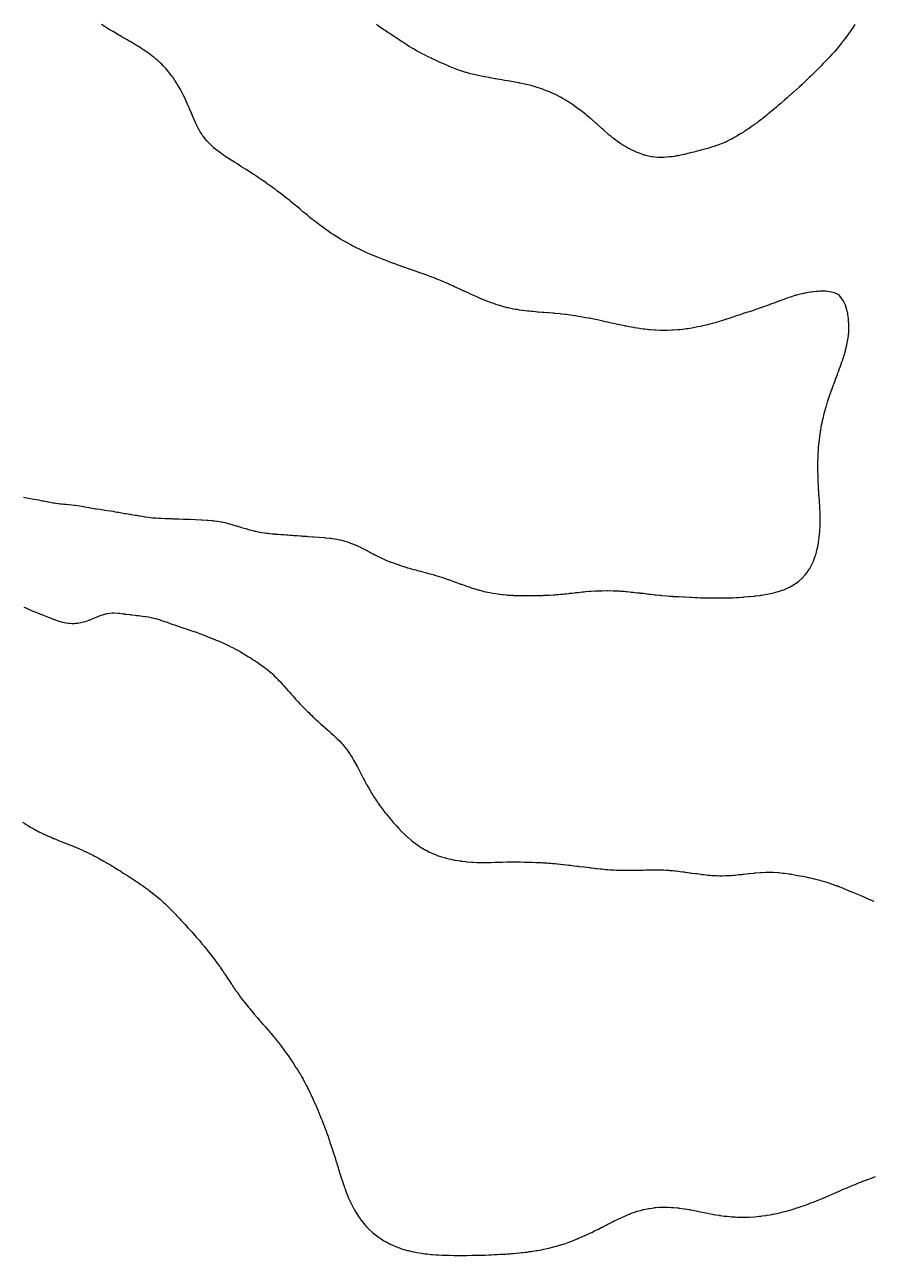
# Model space of a CAD drawing. Extents: x -717078 to -715000, y -984629 to -984000.
# Drawn here: x -715293.5 to -715149.4, y -984209.4 to -984000.5 of the extents above; entities that cross this region are included whole.
import ezdxf

# ---------------------------------------------------------------- set-up
doc = ezdxf.new("R2010")
doc.units = 0
doc.layers.add('buffer_B2_0_1_clip', color=7, linetype='Continuous')

msp = doc.modelspace()

# ---------------------------------------------------------------- linework, layer by layer
at = {"layer": 'buffer_B2_0_1_clip'}
for points in [[(-715293.73, -984080.73), (-715293.5, -984080.78), (-715293.17, -984080.83), (-715292.88, -984080.88), (-715292.5, -984080.94), (-715292.02, -984081.02), (-715291.96, -984081.04), (-715291.5, -984081.12), (-715291.18, -984081.18), (-715290.74, -984081.26), (-715290.5, -984081.31), (-715290.34, -984081.34), (-715289.56, -984081.5), (-715289.51, -984081.51), (-715289.5, -984081.51), (-715289.49, -984081.51), (-715288.66, -984081.66), (-715288.5, -984081.68), (-715288.29, -984081.71), (-715287.78, -984081.78), (-715287.5, -984081.82), (-715287.14, -984081.86), (-715286.88, -984081.88), (-715286.5, -984081.92), (-715286.03, -984081.97), (-715285.97, -984081.97), (-715285.5, -984082.02), (-715285.07, -984082.07), (-715284.91, -984082.09), (-715284.5, -984082.14), (-715284.19, -984082.19), (-715283.74, -984082.26), (-715283.5, -984082.3), (-715283.33, -984082.33), (-715282.52, -984082.48), (-715282.5, -984082.49), (-715282.49, -984082.49), (-715282.43, -984082.5), (-715281.64, -984082.64), (-715281.5, -984082.66), (-715281.31, -984082.69), (-715280.77, -984082.77), (-715280.5, -984082.82), (-715280.13, -984082.87), (-715279.9, -984082.9), (-715279.5, -984082.95), (-715278.5, -984083.11), (-715278.17, -984083.17), (-715277.77, -984083.23), (-715277.5, -984083.28), (-715277.32, -984083.32), (-715276.54, -984083.46), (-715276.5, -984083.46), (-715276.3, -984083.5), (-715275.61, -984083.61), (-715275.5, -984083.63), (-715275.35, -984083.65), (-715274.75, -984083.75), (-715274.5, -984083.79), (-715274.15, -984083.85), (-715273.89, -984083.89), (-715273.5, -984083.96), (-715273.03, -984084.03), (-715272.95, -984084.05), (-715272.5, -984084.12), (-715272.16, -984084.16), (-715271.81, -984084.19), (-715271.5, -984084.23), (-715271.24, -984084.24), (-715270.72, -984084.28), (-715270.5, -984084.29), (-715270.3, -984084.3), (-715269.68, -984084.32), (-715269.5, -984084.33), (-715269.33, -984084.33), (-715268.65, -984084.35), (-715268.5, -984084.35), (-715268.36, -984084.36), (-715267.62, -984084.38), (-715267.5, -984084.38), (-715267.39, -984084.39), (-715266.58, -984084.42), (-715266.5, -984084.42), (-715266.42, -984084.42), (-715265.55, -984084.45), (-715265.5, -984084.46), (-715265.46, -984084.46), (-715264.5, -984084.5), (-715264.49, -984084.5), (-715263.54, -984084.54), (-715263.5, -984084.55), (-715263.45, -984084.55), (-715262.6, -984084.6), (-715262.5, -984084.61), (-715262.38, -984084.62), (-715261.68, -984084.68), (-715261.5, -984084.7), (-715261.27, -984084.73), (-715260.79, -984084.79), (-715260.5, -984084.83), (-715260.09, -984084.91), (-715259.93, -984084.93), (-715259.5, -984085.02), (-715259.12, -984085.12), (-715258.79, -984085.21), (-715258.5, -984085.28), (-715258.33, -984085.33), (-715257.81, -984085.5), (-715257.57, -984085.57), (-715257.5, -984085.59), (-715257.37, -984085.63), (-715256.8, -984085.8), (-715256.5, -984085.89), (-715256.03, -984086.03), (-715255.95, -984086.05), (-715255.5, -984086.19), (-715255.25, -984086.25), (-715254.56, -984086.44), (-715254.5, -984086.46), (-715254.46, -984086.46), (-715254.29, -984086.5), (-715253.63, -984086.63), (-715253.5, -984086.66), (-715253.32, -984086.68), (-715252.76, -984086.76), (-715252.5, -984086.8), (-715252.16, -984086.84), (-715251.87, -984086.87), (-715251.5, -984086.91), (-715251.05, -984086.95), (-715250.96, -984086.96), (-715250.5, -984087), (-715250.03, -984087.03), (-715249.96, -984087.04), (-715249.5, -984087.07), (-715249.1, -984087.1), (-715248.88, -984087.12), (-715248.5, -984087.15), (-715248.17, -984087.17), (-715247.81, -984087.19), (-715247.5, -984087.21), (-715247.23, -984087.23), (-715246.73, -984087.27), (-715246.5, -984087.28), (-715246.3, -984087.3), (-715245.65, -984087.35), (-715245.5, -984087.36), (-715245.36, -984087.36), (-715244.58, -984087.42), (-715244.5, -984087.43), (-715244.43, -984087.43), (-715243.53, -984087.5), (-715243.5, -984087.5), (-715243.5, -984087.5), (-715242.58, -984087.58), (-715242.5, -984087.59), (-715242.4, -984087.6), (-715241.67, -984087.67), (-715241.5, -984087.69), (-715241.27, -984087.73), (-715240.79, -984087.79), (-715240.5, -984087.84), (-715240.07, -984087.93), (-715239.95, -984087.95), (-715239.5, -984088.06), (-715239.16, -984088.16), (-715238.7, -984088.3), (-715238.5, -984088.36), (-715238.4, -984088.4), (-715238.16, -984088.5), (-715237.68, -984088.68), (-715237.5, -984088.75), (-715237.03, -984088.97), (-715236.99, -984088.99), (-715236.5, -984089.22), (-715236.31, -984089.31), (-715235.97, -984089.5), (-715235.65, -984089.65), (-715235.5, -984089.73), (-715235.02, -984089.98), (-715234.99, -984089.99), (-715234.5, -984090.26), (-715234.34, -984090.34), (-715234.05, -984090.5), (-715233.68, -984090.68), (-715233.5, -984090.77), (-715233, -984091), (-715232.99, -984091.01), (-715232.5, -984091.24), (-715232.32, -984091.32), (-715231.89, -984091.5), (-715231.61, -984091.61), (-715231.5, -984091.66), (-715231.25, -984091.75), (-715230.88, -984091.88), (-715230.5, -984092.03), (-715230.14, -984092.14), (-715229.7, -984092.3), (-715229.5, -984092.37), (-715229.4, -984092.4), (-715229.1, -984092.5), (-715228.64, -984092.64), (-715228.5, -984092.69), (-715228.24, -984092.76), (-715227.86, -984092.86), (-715227.5, -984092.97), (-715227.07, -984093.07), (-715226.87, -984093.13), (-715226.5, -984093.23), (-715226.28, -984093.28), (-715225.51, -984093.49), (-715225.5, -984093.49), (-715225.5, -984093.5), (-715225.48, -984093.5), (-715224.7, -984093.7), (-715224.14, -984093.86), (-715223.92, -984093.92), (-715223.5, -984094.04), (-715223.15, -984094.15), (-715222.69, -984094.31), (-715222.5, -984094.37), (-715222.4, -984094.4), (-715222.13, -984094.5), (-715221.66, -984094.66), (-715221.5, -984094.71), (-715221.17, -984094.83), (-715220.92, -984094.92), (-715220.5, -984095.07), (-715220.19, -984095.19), (-715219.59, -984095.41), (-715219.5, -984095.45), (-715219.46, -984095.46), (-715219.35, -984095.5), (-715218.72, -984095.72), (-715218.5, -984095.8), (-715218.05, -984095.95), (-715217.97, -984095.97), (-715217.5, -984096.14), (-715217.22, -984096.22), (-715216.58, -984096.42), (-715216.5, -984096.44), (-715216.46, -984096.46), (-715216.29, -984096.5), (-715215.66, -984096.66), (-715215.5, -984096.7), (-715215.24, -984096.76), (-715214.84, -984096.84), (-715214.5, -984096.91), (-715214, -984097), (-715214, -984097), (-715213.5, -984097.08), (-715213.13, -984097.13), (-715212.83, -984097.17), (-715212.5, -984097.22), (-715212.24, -984097.24), (-715211.7, -984097.3), (-715211.5, -984097.32), (-715211.33, -984097.33), (-715210.63, -984097.37), (-715210.5, -984097.38), (-715210.38, -984097.38), (-715209.59, -984097.41), (-715209.5, -984097.42), (-715209.42, -984097.42), (-715208.58, -984097.42), (-715208.5, -984097.43), (-715208.42, -984097.42), (-715207.58, -984097.42), (-715207.5, -984097.42), (-715207.42, -984097.42), (-715206.59, -984097.41), (-715206.5, -984097.4), (-715206.4, -984097.4), (-715205.62, -984097.38), (-715205.5, -984097.38), (-715205.37, -984097.37), (-715204.65, -984097.35), (-715204.5, -984097.34), (-715204.33, -984097.33), (-715203.71, -984097.29), (-715203.5, -984097.27), (-715203.25, -984097.25), (-715202.78, -984097.22), (-715202.5, -984097.19), (-715202.16, -984097.16), (-715201.87, -984097.13), (-715201.5, -984097.09), (-715201.04, -984097.04), (-715200.97, -984097.03), (-715200.5, -984096.98), (-715200.07, -984096.93), (-715199.91, -984096.91), (-715199.5, -984096.87), (-715199.17, -984096.83), (-715198.79, -984096.79), (-715198.5, -984096.76), (-715198.26, -984096.74), (-715197.68, -984096.68), (-715197.5, -984096.67), (-715197.34, -984096.66), (-715196.62, -984096.62), (-715196.5, -984096.61), (-715196.39, -984096.61), (-715195.58, -984096.58), (-715195.5, -984096.58), (-715195.42, -984096.58), (-715194.57, -984096.57), (-715194.5, -984096.57), (-715194.43, -984096.57), (-715193.58, -984096.58), (-715193.5, -984096.58), (-715193.42, -984096.58), (-715192.62, -984096.62), (-715192.5, -984096.63), (-715192.36, -984096.64), (-715191.69, -984096.69), (-715191.5, -984096.71), (-715191.27, -984096.73), (-715190.78, -984096.78), (-715190.5, -984096.81), (-715190.16, -984096.84), (-715189.88, -984096.88), (-715189.5, -984096.92), (-715189.03, -984096.97), (-715188.98, -984096.98), (-715188.5, -984097.03), (-715188.08, -984097.08), (-715187.9, -984097.1), (-715187.5, -984097.15), (-715187.19, -984097.19), (-715186.76, -984097.24), (-715186.5, -984097.27), (-715186.29, -984097.29), (-715185.64, -984097.36), (-715185.5, -984097.37), (-715185.38, -984097.38), (-715184.54, -984097.46), (-715184.5, -984097.46), (-715184.46, -984097.46), (-715183.99, -984097.5), (-715183.53, -984097.53), (-715183.5, -984097.53), (-715183.46, -984097.54), (-715182.58, -984097.58), (-715182.5, -984097.58), (-715182.41, -984097.59), (-715181.63, -984097.63), (-715181.5, -984097.64), (-715180.5, -984097.69), (-715180.3, -984097.7), (-715179.73, -984097.73), (-715179.5, -984097.74), (-715179.25, -984097.75), (-715178.77, -984097.77), (-715178.5, -984097.78), (-715178.21, -984097.79), (-715177.8, -984097.8), (-715177.5, -984097.81), (-715177.19, -984097.81), (-715176.82, -984097.82), (-715176.5, -984097.82), (-715176.18, -984097.82), (-715175.82, -984097.82), (-715175.5, -984097.82), (-715175.18, -984097.82), (-715174.81, -984097.81), (-715174.5, -984097.8), (-715174.2, -984097.8), (-715173.78, -984097.78), (-715173.5, -984097.78), (-715173.23, -984097.77), (-715172.73, -984097.73), (-715172.5, -984097.72), (-715172.29, -984097.71), (-715171.67, -984097.67), (-715171.5, -984097.66), (-715171.35, -984097.65), (-715170.59, -984097.59), (-715170.5, -984097.58), (-715170.42, -984097.58), (-715169.64, -984097.5), (-715169.51, -984097.49), (-715169.5, -984097.49), (-715169.48, -984097.48), (-715168.62, -984097.38), (-715168.5, -984097.36), (-715168.33, -984097.33), (-715167.76, -984097.24), (-715167.5, -984097.2), (-715167.12, -984097.12), (-715166.92, -984097.08), (-715166.5, -984096.99), (-715166.11, -984096.89), (-715165.8, -984096.8), (-715165.5, -984096.72), (-715165.33, -984096.67), (-715164.86, -984096.5), (-715164.59, -984096.41), (-715164.5, -984096.37), (-715164.26, -984096.26), (-715163.9, -984096.1), (-715163.5, -984095.9), (-715163.24, -984095.76), (-715162.8, -984095.5), (-715162.62, -984095.38), (-715162.5, -984095.3), (-715162.05, -984094.95), (-715161.53, -984094.5), (-715161.51, -984094.49), (-715161.5, -984094.47), (-715161.04, -984093.96), (-715160.66, -984093.5), (-715160.59, -984093.41), (-715160.5, -984093.28), (-715160.2, -984092.8), (-715160.02, -984092.5), (-715159.84, -984092.16), (-715159.57, -984091.57), (-715159.54, -984091.5), (-715159.53, -984091.47), (-715159.5, -984091.4), (-715159.26, -984090.74), (-715159.18, -984090.5), (-715159.07, -984090.07), (-715159.04, -984089.96), (-715158.92, -984089.5), (-715158.84, -984089.16), (-715158.77, -984088.77), (-715158.72, -984088.5), (-715158.69, -984088.31), (-715158.59, -984087.59), (-715158.58, -984087.5), (-715158.57, -984087.43), (-715158.5, -984086.57), (-715158.5, -984086.5), (-715158.49, -984086.5), (-715158.49, -984086.49), (-715158.45, -984085.55), (-715158.45, -984085.5), (-715158.45, -984085.45), (-715158.43, -984084.57), (-715158.43, -984084.5), (-715158.43, -984084.43), (-715158.45, -984083.55), (-715158.45, -984083.5), (-715158.45, -984083.45), (-715158.49, -984082.51), (-715158.49, -984082.5), (-715158.49, -984082.49), (-715158.5, -984082.28), (-715158.55, -984081.55), (-715158.55, -984081.5), (-715158.55, -984081.45), (-715158.61, -984080.61), (-715158.62, -984080.5), (-715158.63, -984080.37), (-715158.67, -984079.67), (-715158.69, -984079.5), (-715158.69, -984079.31), (-715158.72, -984078.72), (-715158.73, -984078.5), (-715158.74, -984078.26), (-715158.76, -984077.76), (-715158.77, -984077.5), (-715158.77, -984077.23), (-715158.79, -984076.79), (-715158.8, -984076.5), (-715158.8, -984076.2), (-715158.8, -984075.8), (-715158.81, -984075.5), (-715158.8, -984075.2), (-715158.8, -984074.8), (-715158.8, -984074.5), (-715158.79, -984074.21), (-715158.77, -984073.77), (-715158.76, -984073.5), (-715158.75, -984073.25), (-715158.72, -984072.72), (-715158.71, -984072.5), (-715158.69, -984072.31), (-715158.63, -984071.63), (-715158.62, -984071.5), (-715158.61, -984071.39), (-715158.51, -984070.51), (-715158.51, -984070.5), (-715158.51, -984070.49), (-715158.5, -984070.46), (-715158.39, -984069.61), (-715158.37, -984069.5), (-715158.34, -984069.34), (-715158.24, -984068.76), (-715158.19, -984068.5), (-715158.1, -984068.1), (-715158.07, -984067.93), (-715157.97, -984067.5), (-715157.88, -984067.12), (-715157.8, -984066.8), (-715157.73, -984066.5), (-715157.68, -984066.32), (-715157.5, -984065.71), (-715157.46, -984065.54), (-715157.45, -984065.5), (-715157.42, -984065.42), (-715157.24, -984064.76), (-715157.16, -984064.5), (-715157, -984064), (-715156.84, -984063.5), (-715156.75, -984063.25), (-715156.5, -984062.57), (-715156.48, -984062.52), (-715156.48, -984062.5), (-715156.47, -984062.47), (-715156.23, -984061.77), (-715156.13, -984061.5), (-715155.95, -984061.05), (-715155.9, -984060.9), (-715155.74, -984060.5), (-715155.67, -984060.33), (-715155.5, -984059.91), (-715155.4, -984059.6), (-715155.36, -984059.5), (-715155.28, -984059.28), (-715155.13, -984058.87), (-715155, -984058.5), (-715154.86, -984058.14), (-715154.72, -984057.72), (-715154.64, -984057.5), (-715154.6, -984057.4), (-715154.5, -984057.1), (-715154.36, -984056.64), (-715154.32, -984056.5), (-715154.26, -984056.26), (-715154.14, -984055.86), (-715154.05, -984055.5), (-715153.95, -984055.05), (-715153.92, -984054.92), (-715153.82, -984054.5), (-715153.77, -984054.23), (-715153.68, -984053.68), (-715153.65, -984053.5), (-715153.64, -984053.36), (-715153.56, -984052.56), (-715153.55, -984052.5), (-715153.55, -984052.45), (-715153.53, -984051.53), (-715153.53, -984051.5), (-715153.53, -984051.47), (-715153.59, -984050.59), (-715153.59, -984050.5), (-715153.61, -984050.39), (-715153.72, -984049.72), (-715153.75, -984049.5), (-715153.84, -984049.16), (-715153.9, -984048.9), (-715154.01, -984048.5), (-715154.14, -984048.14), (-715154.36, -984047.64), (-715154.42, -984047.5), (-715154.44, -984047.44), (-715154.5, -984047.34), (-715154.85, -984046.85), (-715155.17, -984046.5), (-715155.34, -984046.34), (-715155.5, -984046.25), (-715155.9, -984046.1), (-715156.04, -984046.04), (-715156.5, -984045.9), (-715156.84, -984045.84), (-715157.19, -984045.81), (-715157.5, -984045.76), (-715157.75, -984045.75), (-715158.24, -984045.76), (-715158.5, -984045.75), (-715158.78, -984045.78), (-715159.18, -984045.82), (-715159.5, -984045.84), (-715159.9, -984045.9), (-715160.07, -984045.93), (-715160.5, -984045.99), (-715160.92, -984046.08), (-715161.11, -984046.11), (-715161.5, -984046.19), (-715161.75, -984046.25), (-715162.42, -984046.42), (-715162.5, -984046.44), (-715162.55, -984046.45), (-715162.73, -984046.5), (-715163.31, -984046.69), (-715163.5, -984046.75), (-715163.89, -984046.89), (-715164.05, -984046.95), (-715164.79, -984047.21), (-715165.45, -984047.45), (-715165.5, -984047.47), (-715165.52, -984047.48), (-715165.59, -984047.5), (-715166.24, -984047.76), (-715166.5, -984047.86), (-715166.97, -984048.03), (-715167.06, -984048.06), (-715167.5, -984048.22), (-715167.71, -984048.29), (-715168.36, -984048.5), (-715168.46, -984048.54), (-715168.5, -984048.55), (-715168.58, -984048.58), (-715169.2, -984048.8), (-715169.5, -984048.91), (-715169.94, -984049.06), (-715170.11, -984049.11), (-715170.5, -984049.24), (-715170.7, -984049.3), (-715171.32, -984049.5), (-715171.45, -984049.55), (-715171.5, -984049.56), (-715171.59, -984049.59), (-715172.2, -984049.8), (-715172.5, -984049.9), (-715172.95, -984050.05), (-715173.1, -984050.1), (-715173.5, -984050.23), (-715173.7, -984050.3), (-715174.34, -984050.5), (-715174.46, -984050.54), (-715174.5, -984050.56), (-715174.59, -984050.59), (-715175.21, -984050.79), (-715175.5, -984050.89), (-715175.97, -984051.03), (-715176.05, -984051.05), (-715176.5, -984051.18), (-715176.76, -984051.24), (-715177.41, -984051.41), (-715177.5, -984051.43), (-715177.55, -984051.45), (-715177.8, -984051.5), (-715178.36, -984051.64), (-715178.5, -984051.67), (-715178.72, -984051.72), (-715179.18, -984051.82), (-715179.5, -984051.88), (-715179.97, -984051.97), (-715180.02, -984051.98), (-715180.5, -984052.06), (-715180.89, -984052.11), (-715181.15, -984052.15), (-715181.5, -984052.2), (-715181.77, -984052.23), (-715182.28, -984052.28), (-715182.5, -984052.3), (-715182.68, -984052.32), (-715183.36, -984052.36), (-715183.5, -984052.37), (-715183.62, -984052.38), (-715184.41, -984052.41), (-715184.5, -984052.41), (-715184.59, -984052.41), (-715185.41, -984052.41), (-715185.5, -984052.41), (-715185.6, -984052.4), (-715186.37, -984052.37), (-715186.5, -984052.37), (-715186.64, -984052.36), (-715187.3, -984052.3), (-715187.5, -984052.29), (-715187.74, -984052.26), (-715188.21, -984052.21), (-715188.5, -984052.17), (-715188.88, -984052.12), (-715189.09, -984052.09), (-715189.5, -984052.03), (-715189.95, -984051.95), (-715190.07, -984051.93), (-715190.5, -984051.86), (-715190.8, -984051.8), (-715191.3, -984051.7), (-715191.5, -984051.66), (-715191.63, -984051.63), (-715192.23, -984051.5), (-715192.46, -984051.46), (-715192.5, -984051.45), (-715192.57, -984051.43), (-715193.28, -984051.28), (-715193.5, -984051.24), (-715193.84, -984051.16), (-715194.1, -984051.1), (-715194.5, -984051.02), (-715194.92, -984050.92), (-715195.12, -984050.88), (-715195.5, -984050.79), (-715196.5, -984050.58), (-715196.56, -984050.56), (-715196.87, -984050.5), (-715197.4, -984050.4), (-715197.5, -984050.38), (-715197.65, -984050.35), (-715198.25, -984050.25), (-715198.5, -984050.2), (-715198.86, -984050.14), (-715199.1, -984050.1), (-715199.5, -984050.03), (-715199.95, -984049.95), (-715200.06, -984049.94), (-715200.5, -984049.87), (-715200.82, -984049.82), (-715201.24, -984049.76), (-715201.5, -984049.72), (-715201.7, -984049.7), (-715202.38, -984049.62), (-715202.5, -984049.61), (-715202.6, -984049.6), (-715203.48, -984049.52), (-715203.5, -984049.52), (-715203.52, -984049.52), (-715203.71, -984049.5), (-715204.44, -984049.44), (-715204.5, -984049.44), (-715204.57, -984049.43), (-715205.37, -984049.37), (-715205.5, -984049.36), (-715205.65, -984049.35), (-715206.3, -984049.3), (-715206.5, -984049.28), (-715206.74, -984049.26), (-715207.22, -984049.22), (-715207.5, -984049.19), (-715207.85, -984049.15), (-715208.12, -984049.12), (-715208.5, -984049.08), (-715208.98, -984049.02), (-715209.01, -984049.01), (-715209.5, -984048.95), (-715209.88, -984048.88), (-715210.17, -984048.83), (-715210.5, -984048.77), (-715210.73, -984048.73), (-715211.43, -984048.57), (-715211.5, -984048.56), (-715211.55, -984048.55), (-715211.72, -984048.5), (-715212.34, -984048.34), (-715212.5, -984048.29), (-715212.8, -984048.2), (-715213.11, -984048.11), (-715213.5, -984047.99), (-715213.86, -984047.86), (-715214.3, -984047.7), (-715214.5, -984047.63), (-715214.6, -984047.6), (-715214.84, -984047.5), (-715215.32, -984047.32), (-715215.5, -984047.25), (-715215.93, -984047.07), (-715216.03, -984047.03), (-715216.5, -984046.84), (-715216.73, -984046.73), (-715217.24, -984046.5), (-715217.42, -984046.42), (-715217.5, -984046.39), (-715217.71, -984046.29), (-715218.11, -984046.11), (-715218.5, -984045.93), (-715218.79, -984045.79), (-715219.39, -984045.5), (-715219.46, -984045.46), (-715219.5, -984045.45), (-715219.6, -984045.4), (-715220.15, -984045.15), (-715220.5, -984044.99), (-715220.83, -984044.83), (-715221.47, -984044.53), (-715221.5, -984044.52), (-715221.51, -984044.51), (-715221.54, -984044.5), (-715222.22, -984044.22), (-715222.5, -984044.09), (-715222.92, -984043.92), (-715223.19, -984043.81), (-715223.5, -984043.68), (-715223.63, -984043.63), (-715223.96, -984043.5), (-715224.35, -984043.35), (-715224.5, -984043.3), (-715224.82, -984043.18), (-715225.08, -984043.08), (-715225.5, -984042.93), (-715225.82, -984042.82), (-715226.39, -984042.61), (-715226.5, -984042.57), (-715226.55, -984042.55), (-715226.69, -984042.5), (-715227.3, -984042.3), (-715227.5, -984042.22), (-715227.92, -984042.08), (-715228.04, -984042.04), (-715228.5, -984041.88), (-715228.78, -984041.78), (-715229.47, -984041.53), (-715229.5, -984041.52), (-715229.51, -984041.51), (-715229.55, -984041.5), (-715230.26, -984041.26), (-715230.5, -984041.17), (-715230.99, -984040.99), (-715231.03, -984040.97), (-715231.5, -984040.8), (-715231.72, -984040.72), (-715232.27, -984040.5), (-715232.44, -984040.44), (-715232.5, -984040.42), (-715232.64, -984040.36), (-715233.16, -984040.16), (-715233.5, -984040.02), (-715233.87, -984039.87), (-715234.31, -984039.69), (-715234.5, -984039.61), (-715234.58, -984039.58), (-715234.75, -984039.5), (-715235.27, -984039.27), (-715235.5, -984039.17), (-715235.96, -984038.96), (-715236.11, -984038.89), (-715236.5, -984038.71), (-715236.64, -984038.64), (-715236.92, -984038.5), (-715237.31, -984038.31), (-715237.5, -984038.21), (-715237.97, -984037.97), (-715238.11, -984037.89), (-715238.5, -984037.68), (-715238.62, -984037.62), (-715238.82, -984037.5), (-715239.26, -984037.26), (-715239.5, -984037.12), (-715239.89, -984036.89), (-715240.48, -984036.52), (-715240.5, -984036.51), (-715240.51, -984036.51), (-715240.51, -984036.5), (-715241.12, -984036.12), (-715241.5, -984035.87), (-715241.72, -984035.72), (-715242.04, -984035.5), (-715242.32, -984035.32), (-715242.5, -984035.18), (-715242.9, -984034.9), (-715243.44, -984034.5), (-715243.47, -984034.47), (-715243.5, -984034.45), (-715243.69, -984034.31), (-715244.04, -984034.04), (-715244.5, -984033.68), (-715244.6, -984033.6), (-715244.72, -984033.5), (-715245.16, -984033.16), (-715245.5, -984032.87), (-715245.7, -984032.7), (-715245.93, -984032.5), (-715246.25, -984032.25), (-715246.5, -984032.03), (-715246.79, -984031.79), (-715247.13, -984031.5), (-715247.34, -984031.34), (-715247.5, -984031.2), (-715247.89, -984030.89), (-715248.35, -984030.5), (-715248.43, -984030.43), (-715248.5, -984030.38), (-715249, -984030), (-715249.04, -984029.96), (-715249.5, -984029.59), (-715249.55, -984029.55), (-715249.62, -984029.5), (-715250.12, -984029.12), (-715250.5, -984028.83), (-715250.69, -984028.69), (-715250.94, -984028.5), (-715251.26, -984028.26), (-715251.5, -984028.09), (-715251.84, -984027.84), (-715252.31, -984027.5), (-715252.42, -984027.42), (-715252.5, -984027.36), (-715252.92, -984027.08), (-715253.02, -984027.02), (-715253.5, -984026.68), (-715253.61, -984026.61), (-715253.76, -984026.5), (-715254.21, -984026.21), (-715254.5, -984026), (-715254.81, -984025.81), (-715255.28, -984025.5), (-715255.41, -984025.41), (-715255.5, -984025.36), (-715255.88, -984025.12), (-715256.03, -984025.03), (-715256.5, -984024.73), (-715256.64, -984024.64), (-715256.87, -984024.5), (-715257.26, -984024.26), (-715257.5, -984024.1), (-715257.87, -984023.87), (-715258.45, -984023.5), (-715258.48, -984023.48), (-715258.5, -984023.47), (-715258.59, -984023.41), (-715259.09, -984023.09), (-715259.5, -984022.81), (-715259.69, -984022.69), (-715259.95, -984022.5), (-715260.27, -984022.27), (-715260.5, -984022.08), (-715260.84, -984021.84), (-715261.25, -984021.5), (-715261.38, -984021.38), (-715261.5, -984021.28), (-715261.91, -984020.91), (-715262.31, -984020.5), (-715262.4, -984020.4), (-715262.5, -984020.29), (-715262.87, -984019.87), (-715263.15, -984019.5), (-715263.3, -984019.3), (-715263.5, -984018.98), (-715263.69, -984018.69), (-715263.8, -984018.5), (-715264.05, -984018.05), (-715264.14, -984017.86), (-715264.32, -984017.5), (-715264.38, -984017.38), (-715264.5, -984017.13), (-715264.7, -984016.7), (-715264.77, -984016.5), (-715264.99, -984016.01), (-715265, -984016), (-715265.2, -984015.5), (-715265.3, -984015.3), (-715265.5, -984014.81), (-715265.59, -984014.59), (-715265.63, -984014.5), (-715265.73, -984014.27), (-715265.9, -984013.9), (-715266.07, -984013.5), (-715266.21, -984013.21), (-715266.5, -984012.59), (-715266.53, -984012.53), (-715266.54, -984012.5), (-715266.59, -984012.41), (-715266.87, -984011.87), (-715267.07, -984011.5), (-715267.23, -984011.23), (-715267.5, -984010.76), (-715267.6, -984010.6), (-715267.66, -984010.5), (-715267.96, -984010.04), (-715267.99, -984009.99), (-715268.32, -984009.5), (-715268.39, -984009.39), (-715268.5, -984009.25), (-715268.83, -984008.83), (-715269.08, -984008.5), (-715269.27, -984008.27), (-715269.5, -984008.01), (-715269.74, -984007.74), (-715269.97, -984007.5), (-715270.24, -984007.24), (-715270.5, -984006.97), (-715270.75, -984006.75), (-715271.03, -984006.5), (-715271.28, -984006.28), (-715271.5, -984006.09), (-715271.84, -984005.84), (-715272.27, -984005.5), (-715272.4, -984005.4), (-715272.5, -984005.33), (-715273, -984005), (-715273.02, -984004.98), (-715273.5, -984004.65), (-715273.59, -984004.59), (-715273.74, -984004.5), (-715274.21, -984004.21), (-715274.5, -984004.03), (-715274.84, -984003.84), (-715275.39, -984003.5), (-715275.46, -984003.46), (-715275.5, -984003.43), (-715275.65, -984003.35), (-715276.1, -984003.1), (-715276.5, -984002.86), (-715276.73, -984002.73), (-715277.12, -984002.5), (-715277.36, -984002.36), (-715277.5, -984002.27), (-715277.99, -984001.99), (-715278.03, -984001.97), (-715278.5, -984001.69), (-715278.62, -984001.62), (-715278.82, -984001.5), (-715279.25, -984001.25), (-715279.5, -984001.09), (-715279.87, -984000.87), (-715280.48, -984000.5)], [(-715152.55, -984000.5), (-715152.65, -984000.65), (-715152.92, -984001.08), (-715153.2, -984001.5), (-715153.33, -984001.67), (-715153.5, -984001.91), (-715153.75, -984002.25), (-715153.93, -984002.5), (-715154.17, -984002.83), (-715154.5, -984003.25), (-715154.61, -984003.39), (-715154.69, -984003.5), (-715155.05, -984003.95), (-715155.48, -984004.48), (-715155.5, -984004.5), (-715155.5, -984004.5), (-715155.5, -984004.5), (-715155.96, -984005.04), (-715156.37, -984005.5), (-715156.43, -984005.57), (-715156.5, -984005.64), (-715156.91, -984006.09), (-715157.3, -984006.5), (-715157.5, -984006.7), (-715157.89, -984007.11), (-715158.27, -984007.5), (-715158.38, -984007.62), (-715158.5, -984007.73), (-715158.88, -984008.12), (-715159.26, -984008.5), (-715159.38, -984008.62), (-715159.5, -984008.73), (-715159.88, -984009.12), (-715160.28, -984009.5), (-715160.39, -984009.61), (-715160.5, -984009.71), (-715160.91, -984010.09), (-715161.34, -984010.5), (-715161.42, -984010.58), (-715161.5, -984010.65), (-715161.94, -984011.06), (-715162.43, -984011.5), (-715162.47, -984011.53), (-715162.5, -984011.56), (-715162.99, -984012.01), (-715163.1, -984012.1), (-715163.5, -984012.45), (-715163.53, -984012.47), (-715163.55, -984012.5), (-715164.05, -984012.95), (-715164.5, -984013.33), (-715164.59, -984013.41), (-715164.69, -984013.5), (-715165.12, -984013.88), (-715165.5, -984014.2), (-715165.66, -984014.34), (-715165.85, -984014.5), (-715166.2, -984014.8), (-715166.5, -984015.05), (-715166.74, -984015.26), (-715167.04, -984015.5), (-715167.29, -984015.71), (-715167.5, -984015.88), (-715167.84, -984016.16), (-715168.28, -984016.5), (-715168.41, -984016.59), (-715168.5, -984016.67), (-715168.98, -984017.02), (-715169.15, -984017.15), (-715169.5, -984017.41), (-715169.55, -984017.45), (-715169.63, -984017.5), (-715170.14, -984017.86), (-715170.5, -984018.11), (-715170.73, -984018.27), (-715171.07, -984018.5), (-715171.33, -984018.67), (-715171.5, -984018.79), (-715171.94, -984019.06), (-715172.23, -984019.23), (-715172.5, -984019.39), (-715172.57, -984019.43), (-715172.69, -984019.5), (-715173.21, -984019.79), (-715173.5, -984019.95), (-715173.87, -984020.13), (-715174.39, -984020.39), (-715174.5, -984020.44), (-715174.54, -984020.46), (-715174.64, -984020.5), (-715175.25, -984020.75), (-715175.5, -984020.85), (-715175.98, -984021.02), (-715176.04, -984021.04), (-715176.5, -984021.2), (-715176.73, -984021.27), (-715177.5, -984021.5), (-715177.5, -984021.5), (-715177.51, -984021.5), (-715178.29, -984021.71), (-715178.5, -984021.77), (-715178.87, -984021.87), (-715179.08, -984021.92), (-715179.5, -984022.04), (-715179.87, -984022.13), (-715180.22, -984022.22), (-715180.5, -984022.29), (-715180.67, -984022.33), (-715181.32, -984022.5), (-715181.47, -984022.53), (-715181.5, -984022.54), (-715181.55, -984022.55), (-715182.29, -984022.71), (-715182.5, -984022.75), (-715182.8, -984022.8), (-715183.14, -984022.86), (-715183.5, -984022.92), (-715183.97, -984022.97), (-715184.03, -984022.97), (-715184.5, -984023.02), (-715184.96, -984023.04), (-715185.04, -984023.04), (-715185.5, -984023.06), (-715185.96, -984023.04), (-715186.04, -984023.04), (-715186.5, -984023.01), (-715186.94, -984022.94), (-715187.08, -984022.92), (-715187.5, -984022.85), (-715187.78, -984022.78), (-715188.4, -984022.6), (-715188.5, -984022.58), (-715188.56, -984022.56), (-715188.71, -984022.5), (-715189.29, -984022.29), (-715189.5, -984022.21), (-715189.98, -984021.98), (-715190.05, -984021.95), (-715190.5, -984021.74), (-715190.66, -984021.66), (-715190.96, -984021.5), (-715191.31, -984021.31), (-715191.5, -984021.21), (-715191.94, -984020.94), (-715192.27, -984020.73), (-715192.5, -984020.58), (-715192.55, -984020.55), (-715192.62, -984020.5), (-715193.13, -984020.13), (-715193.5, -984019.85), (-715193.69, -984019.69), (-715193.92, -984019.5), (-715194.24, -984019.24), (-715194.5, -984019.02), (-715195.08, -984018.5), (-715195.3, -984018.3), (-715195.5, -984018.13), (-715196.19, -984017.5), (-715196.36, -984017.36), (-715196.5, -984017.23), (-715197.33, -984016.5), (-715197.42, -984016.42), (-715197.5, -984016.36), (-715197.97, -984015.97), (-715198.28, -984015.72), (-715198.5, -984015.54), (-715198.52, -984015.52), (-715198.55, -984015.5), (-715199.09, -984015.09), (-715199.5, -984014.78), (-715199.66, -984014.66), (-715199.89, -984014.5), (-715200.25, -984014.25), (-715200.5, -984014.08), (-715200.85, -984013.85), (-715201.38, -984013.5), (-715201.46, -984013.46), (-715201.5, -984013.43), (-715201.67, -984013.33), (-715202.08, -984013.08), (-715202.5, -984012.84), (-715202.72, -984012.72), (-715203.14, -984012.5), (-715203.38, -984012.38), (-715203.5, -984012.32), (-715203.82, -984012.18), (-715204.07, -984012.07), (-715204.5, -984011.87), (-715204.77, -984011.77), (-715205.46, -984011.5), (-715205.49, -984011.49), (-715205.5, -984011.48), (-715205.52, -984011.48), (-715206.24, -984011.24), (-715206.5, -984011.15), (-715206.99, -984011.01), (-715207.01, -984011.01), (-715207.5, -984010.86), (-715207.79, -984010.79), (-715208.34, -984010.66), (-715208.5, -984010.62), (-715208.6, -984010.6), (-715209.07, -984010.5), (-715209.43, -984010.43), (-715209.5, -984010.41), (-715209.61, -984010.39), (-715210.27, -984010.27), (-715210.5, -984010.23), (-715210.83, -984010.17), (-715211.12, -984010.12), (-715211.5, -984010.06), (-715211.97, -984009.97), (-715212.04, -984009.96), (-715212.5, -984009.88), (-715212.82, -984009.82), (-715213.25, -984009.75), (-715213.5, -984009.71), (-715213.68, -984009.68), (-715214.47, -984009.53), (-715214.5, -984009.52), (-715214.52, -984009.52), (-715214.63, -984009.5), (-715215.36, -984009.36), (-715215.5, -984009.34), (-715215.7, -984009.3), (-715216.2, -984009.2), (-715216.5, -984009.14), (-715216.97, -984009.03), (-715217.02, -984009.02), (-715217.5, -984008.91), (-715217.83, -984008.83), (-715218.31, -984008.69), (-715218.5, -984008.64), (-715218.61, -984008.61), (-715218.96, -984008.5), (-715219.37, -984008.37), (-715219.5, -984008.33), (-715219.77, -984008.23), (-715220.11, -984008.11), (-715220.5, -984007.97), (-715220.83, -984007.83), (-715221.41, -984007.59), (-715221.5, -984007.56), (-715221.54, -984007.54), (-715221.62, -984007.5), (-715222.24, -984007.24), (-715222.5, -984007.12), (-715222.93, -984006.93), (-715223.2, -984006.8), (-715223.5, -984006.66), (-715223.61, -984006.61), (-715223.84, -984006.5), (-715224.29, -984006.29), (-715224.5, -984006.19), (-715224.97, -984005.97), (-715225.09, -984005.91), (-715225.5, -984005.71), (-715225.64, -984005.64), (-715225.91, -984005.5), (-715226.3, -984005.3), (-715226.5, -984005.2), (-715226.95, -984004.95), (-715227.21, -984004.79), (-715227.5, -984004.62), (-715227.58, -984004.58), (-715227.7, -984004.5), (-715228.2, -984004.2), (-715228.5, -984004.02), (-715228.81, -984003.81), (-715229.28, -984003.5), (-715229.41, -984003.41), (-715229.5, -984003.36), (-715230.5, -984002.7), (-715230.62, -984002.62), (-715230.79, -984002.5), (-715231.22, -984002.22), (-715231.5, -984002.03), (-715231.82, -984001.82), (-715232.3, -984001.5), (-715232.42, -984001.42), (-715232.5, -984001.37), (-715232.92, -984001.08), (-715233.02, -984001.02), (-715233.5, -984000.69), (-715233.61, -984000.61), (-715233.77, -984000.5)], [(-715293.63, -984099.37), (-715293.5, -984099.43), (-715293.45, -984099.45), (-715293.34, -984099.5), (-715292.75, -984099.75), (-715292.5, -984099.86), (-715292.05, -984100.05), (-715291.89, -984100.11), (-715291.5, -984100.27), (-715291.34, -984100.34), (-715290.93, -984100.5), (-715290.62, -984100.62), (-715290.5, -984100.66), (-715290.23, -984100.77), (-715289.9, -984100.9), (-715289.5, -984101.06), (-715289.19, -984101.19), (-715288.55, -984101.45), (-715288.5, -984101.47), (-715288.48, -984101.48), (-715288.43, -984101.5), (-715287.73, -984101.73), (-715287.5, -984101.81), (-715287.09, -984101.91), (-715286.95, -984101.95), (-715286.5, -984102.05), (-715286.09, -984102.09), (-715285.89, -984102.11), (-715285.5, -984102.15), (-715285.13, -984102.13), (-715284.88, -984102.12), (-715284.5, -984102.1), (-715284, -984102), (-715284, -984102), (-715283.5, -984101.89), (-715283.2, -984101.8), (-715282.6, -984101.6), (-715282.5, -984101.57), (-715282.45, -984101.55), (-715282.3, -984101.5), (-715281.74, -984101.26), (-715281.5, -984101.15), (-715281.03, -984100.97), (-715280.92, -984100.92), (-715280.5, -984100.74), (-715280.31, -984100.69), (-715279.65, -984100.5), (-715279.54, -984100.46), (-715279.5, -984100.45), (-715279.45, -984100.45), (-715278.65, -984100.35), (-715278.5, -984100.34), (-715278.35, -984100.35), (-715277.61, -984100.39), (-715277.5, -984100.4), (-715277.41, -984100.41), (-715276.77, -984100.5), (-715276.53, -984100.53), (-715276.5, -984100.53), (-715276.46, -984100.54), (-715275.64, -984100.64), (-715275.5, -984100.66), (-715275.32, -984100.68), (-715274.74, -984100.74), (-715274.5, -984100.77), (-715274.19, -984100.81), (-715273.84, -984100.84), (-715273.5, -984100.88), (-715273.05, -984100.95), (-715272.96, -984100.96), (-715272.5, -984101.03), (-715272.11, -984101.11), (-715271.82, -984101.18), (-715271.5, -984101.25), (-715271.3, -984101.3), (-715270.65, -984101.5), (-715270.53, -984101.53), (-715270.5, -984101.54), (-715270.43, -984101.57), (-715269.79, -984101.79), (-715269.5, -984101.88), (-715269.04, -984102.04), (-715268.91, -984102.09), (-715268.5, -984102.24), (-715268.3, -984102.3), (-715267.75, -984102.5), (-715267.57, -984102.57), (-715267.5, -984102.59), (-715267.36, -984102.64), (-715266.82, -984102.82), (-715266.5, -984102.93), (-715266.07, -984103.07), (-715265.86, -984103.14), (-715265.5, -984103.26), (-715265.32, -984103.32), (-715264.78, -984103.5), (-715264.57, -984103.57), (-715264.5, -984103.59), (-715264.35, -984103.65), (-715263.83, -984103.83), (-715263.5, -984103.96), (-715263.11, -984104.11), (-715262.76, -984104.24), (-715262.5, -984104.34), (-715262.39, -984104.39), (-715262.1, -984104.5), (-715261.67, -984104.67), (-715261.5, -984104.74), (-715261.08, -984104.92), (-715260.97, -984104.97), (-715260.5, -984105.17), (-715260.26, -984105.26), (-715259.74, -984105.5), (-715259.57, -984105.57), (-715259.5, -984105.61), (-715259.29, -984105.71), (-715258.89, -984105.89), (-715258.5, -984106.09), (-715258.22, -984106.22), (-715257.7, -984106.5), (-715257.57, -984106.57), (-715257.5, -984106.61), (-715257.25, -984106.75), (-715256.93, -984106.93), (-715256.5, -984107.18), (-715256.3, -984107.3), (-715255.97, -984107.5), (-715255.68, -984107.68), (-715255.5, -984107.79), (-715255.06, -984108.06), (-715254.71, -984108.29), (-715254.5, -984108.43), (-715254.45, -984108.45), (-715254.38, -984108.5), (-715253.85, -984108.85), (-715253.5, -984109.1), (-715253.26, -984109.26), (-715252.93, -984109.5), (-715252.68, -984109.68), (-715252.5, -984109.82), (-715252.12, -984110.12), (-715251.68, -984110.5), (-715251.58, -984110.58), (-715251.5, -984110.66), (-715251.07, -984111.07), (-715250.64, -984111.5), (-715250.57, -984111.57), (-715250.5, -984111.64), (-715250.08, -984112.08), (-715249.72, -984112.5), (-715249.61, -984112.61), (-715249.5, -984112.74), (-715249.14, -984113.14), (-715248.84, -984113.5), (-715248.68, -984113.68), (-715248.5, -984113.88), (-715248.2, -984114.2), (-715247.94, -984114.5), (-715247.73, -984114.73), (-715247.5, -984114.99), (-715247.25, -984115.25), (-715247.02, -984115.5), (-715246.77, -984115.77), (-715246.5, -984116.05), (-715246.28, -984116.28), (-715246.07, -984116.5), (-715245.79, -984116.79), (-715245.5, -984117.08), (-715245.28, -984117.28), (-715245.06, -984117.5), (-715244.77, -984117.77), (-715244.5, -984118.04), (-715244.26, -984118.26), (-715243.99, -984118.5), (-715243.74, -984118.74), (-715243.5, -984118.96), (-715243.21, -984119.21), (-715242.87, -984119.5), (-715242.68, -984119.68), (-715242.5, -984119.84), (-715242.14, -984120.14), (-715241.74, -984120.5), (-715241.61, -984120.61), (-715241.5, -984120.72), (-715241.09, -984121.09), (-715240.65, -984121.5), (-715240.57, -984121.57), (-715240.5, -984121.65), (-715240.07, -984122.07), (-715239.68, -984122.5), (-715239.59, -984122.59), (-715239.5, -984122.71), (-715239.14, -984123.14), (-715238.86, -984123.5), (-715238.7, -984123.7), (-715238.5, -984124), (-715238.3, -984124.3), (-715238.17, -984124.5), (-715237.91, -984124.91), (-715237.68, -984125.32), (-715237.57, -984125.5), (-715237.55, -984125.55), (-715237.5, -984125.63), (-715237.19, -984126.19), (-715237.02, -984126.5), (-715236.84, -984126.84), (-715236.5, -984127.5), (-715236.5, -984127.5), (-715236.5, -984127.5), (-715236.5, -984127.5), (-715236.15, -984128.15), (-715235.97, -984128.5), (-715235.8, -984128.8), (-715235.5, -984129.38), (-715235.46, -984129.46), (-715235.43, -984129.5), (-715235.35, -984129.65), (-715235.09, -984130.09), (-715234.86, -984130.5), (-715234.73, -984130.73), (-715234.5, -984131.11), (-715234.35, -984131.35), (-715234.25, -984131.5), (-715233.95, -984131.95), (-715233.75, -984132.25), (-715233.58, -984132.5), (-715233.55, -984132.55), (-715233.5, -984132.62), (-715233.13, -984133.13), (-715232.86, -984133.5), (-715232.7, -984133.7), (-715232.5, -984133.98), (-715232.27, -984134.27), (-715232.09, -984134.5), (-715231.82, -984134.82), (-715231.5, -984135.22), (-715231.37, -984135.37), (-715231.26, -984135.5), (-715230.91, -984135.91), (-715230.5, -984136.38), (-715230.44, -984136.44), (-715230.39, -984136.5), (-715229.96, -984136.96), (-715229.5, -984137.45), (-715229.47, -984137.47), (-715229.45, -984137.5), (-715228.96, -984137.96), (-715228.5, -984138.4), (-715228.45, -984138.45), (-715228.38, -984138.5), (-715227.9, -984138.9), (-715227.5, -984139.24), (-715227.35, -984139.35), (-715227.15, -984139.5), (-715226.77, -984139.77), (-715226.5, -984139.96), (-715226.16, -984140.16), (-715225.62, -984140.5), (-715225.54, -984140.54), (-715225.5, -984140.57), (-715225.36, -984140.64), (-715224.88, -984140.88), (-715224.5, -984141.07), (-715224.2, -984141.2), (-715223.52, -984141.5), (-715223.5, -984141.51), (-715223.49, -984141.51), (-715222.75, -984141.75), (-715222.5, -984141.83), (-715222.05, -984141.95), (-715221.97, -984141.97), (-715221.5, -984142.09), (-715221.16, -984142.16), (-715220.75, -984142.25), (-715220.5, -984142.3), (-715220.33, -984142.33), (-715219.54, -984142.46), (-715219.5, -984142.46), (-715219.47, -984142.47), (-715219.18, -984142.5), (-715218.57, -984142.57), (-715218.5, -984142.58), (-715218.42, -984142.58), (-715217.64, -984142.64), (-715217.5, -984142.66), (-715217.33, -984142.67), (-715216.69, -984142.69), (-715216.5, -984142.7), (-715216.29, -984142.71), (-715215.72, -984142.72), (-715215.5, -984142.72), (-715215.28, -984142.72), (-715214.71, -984142.71), (-715214.5, -984142.71), (-715214.3, -984142.7), (-715213.68, -984142.68), (-715213.5, -984142.67), (-715213.33, -984142.67), (-715212.65, -984142.65), (-715212.5, -984142.64), (-715212.36, -984142.64), (-715211.63, -984142.63), (-715211.5, -984142.63), (-715211.37, -984142.63), (-715210.62, -984142.62), (-715210.5, -984142.62), (-715210.38, -984142.62), (-715209.62, -984142.62), (-715209.5, -984142.62), (-715209.37, -984142.63), (-715208.64, -984142.64), (-715208.5, -984142.64), (-715208.36, -984142.64), (-715207.66, -984142.66), (-715207.5, -984142.67), (-715207.33, -984142.67), (-715206.7, -984142.7), (-715206.5, -984142.71), (-715206.28, -984142.72), (-715205.74, -984142.74), (-715205.5, -984142.76), (-715205.23, -984142.77), (-715204.8, -984142.8), (-715204.5, -984142.82), (-715204.16, -984142.84), (-715203.87, -984142.87), (-715203.5, -984142.89), (-715203.06, -984142.94), (-715202.95, -984142.95), (-715202.5, -984143), (-715202.05, -984143.05), (-715201.94, -984143.06), (-715201.5, -984143.11), (-715201.15, -984143.15), (-715200.81, -984143.19), (-715200.5, -984143.23), (-715200.26, -984143.26), (-715199.67, -984143.33), (-715199.5, -984143.35), (-715199.37, -984143.37), (-715198.53, -984143.47), (-715198.48, -984143.48), (-715197.58, -984143.58), (-715197.5, -984143.59), (-715197.4, -984143.6), (-715196.69, -984143.69), (-715196.5, -984143.71), (-715196.27, -984143.73), (-715195.79, -984143.79), (-715195.5, -984143.82), (-715195.14, -984143.86), (-715194.88, -984143.88), (-715194.5, -984143.92), (-715194.06, -984143.94), (-715193.95, -984143.95), (-715193.5, -984143.98), (-715193, -984144), (-715193, -984144), (-715192.5, -984144.02), (-715192.02, -984144.02), (-715191.97, -984144.03), (-715191.5, -984144.03), (-715191.03, -984144.03), (-715190.96, -984144.04), (-715190.5, -984144.04), (-715190.03, -984144.03), (-715189.97, -984144.03), (-715189.5, -984144.03), (-715189.01, -984144.01), (-715188.99, -984144.01), (-715188.5, -984144), (-715188.01, -984143.99), (-715187.99, -984143.99), (-715187.5, -984143.98), (-715187.03, -984143.97), (-715186.97, -984143.97), (-715186.5, -984143.96), (-715186.03, -984143.97), (-715185.97, -984143.97), (-715185.5, -984143.97), (-715185.01, -984143.99), (-715184.99, -984143.99), (-715184.5, -984144.01), (-715184.04, -984144.04), (-715183.95, -984144.05), (-715183.5, -984144.08), (-715183.12, -984144.12), (-715182.86, -984144.14), (-715182.5, -984144.18), (-715182.22, -984144.22), (-715181.72, -984144.28), (-715181.5, -984144.31), (-715181.34, -984144.34), (-715180.55, -984144.45), (-715180.5, -984144.46), (-715180.47, -984144.47), (-715180.23, -984144.5), (-715179.59, -984144.59), (-715179.5, -984144.6), (-715179.39, -984144.61), (-715178.71, -984144.71), (-715178.5, -984144.73), (-715178.24, -984144.76), (-715177.81, -984144.81), (-715177.5, -984144.85), (-715177.12, -984144.88), (-715176.9, -984144.9), (-715176.5, -984144.93), (-715176.06, -984144.94), (-715175.95, -984144.95), (-715175.5, -984144.96), (-715175.04, -984144.96), (-715174.96, -984144.96), (-715174.5, -984144.95), (-715174.07, -984144.93), (-715173.92, -984144.92), (-715173.5, -984144.9), (-715173.13, -984144.87), (-715172.84, -984144.84), (-715172.5, -984144.81), (-715172.22, -984144.78), (-715171.73, -984144.73), (-715171.5, -984144.7), (-715171.32, -984144.68), (-715170.6, -984144.6), (-715170.5, -984144.59), (-715170.41, -984144.59), (-715169.65, -984144.5), (-715169.52, -984144.48), (-715169.5, -984144.48), (-715169.48, -984144.48), (-715168.59, -984144.41), (-715168.5, -984144.4), (-715168.4, -984144.4), (-715167.63, -984144.37), (-715167.5, -984144.36), (-715167.37, -984144.37), (-715166.63, -984144.37), (-715166.5, -984144.37), (-715166.38, -984144.38), (-715165.58, -984144.42), (-715165.5, -984144.43), (-715165.44, -984144.44), (-715164.78, -984144.5), (-715164.53, -984144.53), (-715164.5, -984144.53), (-715164.47, -984144.53), (-715163.65, -984144.65), (-715163.5, -984144.67), (-715163.3, -984144.7), (-715162.79, -984144.79), (-715162.5, -984144.84), (-715161.5, -984145.03), (-715161.11, -984145.11), (-715160.83, -984145.17), (-715160.5, -984145.24), (-715160.29, -984145.29), (-715159.54, -984145.46), (-715159.5, -984145.47), (-715159.47, -984145.47), (-715159.37, -984145.5), (-715158.68, -984145.68), (-715158.5, -984145.72), (-715158.18, -984145.82), (-715157.9, -984145.9), (-715157.5, -984146.02), (-715157.13, -984146.13), (-715156.73, -984146.27), (-715156.5, -984146.35), (-715156.39, -984146.39), (-715156.07, -984146.5), (-715155.65, -984146.65), (-715155.5, -984146.7), (-715155.17, -984146.83), (-715154.93, -984146.93), (-715154.5, -984147.1), (-715153.53, -984147.5), (-715153.5, -984147.51), (-715153.48, -984147.52), (-715152.79, -984147.79), (-715152.5, -984147.91), (-715152.09, -984148.09), (-715151.78, -984148.22), (-715151.5, -984148.34), (-715151.39, -984148.39), (-715151.13, -984148.5), (-715150.69, -984148.69), (-715150.5, -984148.77), (-715150.03, -984148.97), (-715149.99, -984148.99), (-715149.5, -984149.2), (-715149.3, -984149.3)], [(-715293.86, -984135.86), (-715293.5, -984136.1), (-715293.26, -984136.26), (-715292.89, -984136.5), (-715292.65, -984136.65), (-715292.5, -984136.73), (-715292.01, -984137.01), (-715291.97, -984137.03), (-715291.5, -984137.28), (-715291.36, -984137.36), (-715291.09, -984137.5), (-715290.69, -984137.69), (-715290.5, -984137.78), (-715290.01, -984138.01), (-715289.97, -984138.03), (-715289.5, -984138.24), (-715289.32, -984138.32), (-715288.91, -984138.5), (-715288.62, -984138.62), (-715288.5, -984138.67), (-715287.5, -984139.07), (-715287.19, -984139.19), (-715286.56, -984139.44), (-715286.5, -984139.46), (-715286.47, -984139.47), (-715286.41, -984139.5), (-715285.75, -984139.75), (-715285.5, -984139.85), (-715285.04, -984140.04), (-715284.9, -984140.1), (-715284.5, -984140.27), (-715284.34, -984140.34), (-715283.97, -984140.5), (-715283.64, -984140.64), (-715283.5, -984140.71), (-715283.11, -984140.89), (-715282.96, -984140.96), (-715282.5, -984141.19), (-715282.29, -984141.29), (-715281.89, -984141.5), (-715281.63, -984141.63), (-715281.5, -984141.7), (-715281.06, -984141.94), (-715280.98, -984141.98), (-715280.5, -984142.25), (-715280.34, -984142.34), (-715280.07, -984142.5), (-715279.7, -984142.7), (-715279.5, -984142.82), (-715279.07, -984143.07), (-715278.69, -984143.31), (-715278.5, -984143.42), (-715278.45, -984143.45), (-715278.38, -984143.5), (-715277.83, -984143.83), (-715277.5, -984144.03), (-715277.21, -984144.21), (-715276.77, -984144.5), (-715276.6, -984144.6), (-715276.5, -984144.67), (-715276.05, -984144.95), (-715275.99, -984144.99), (-715275.5, -984145.31), (-715275.38, -984145.38), (-715275.22, -984145.5), (-715274.78, -984145.78), (-715274.5, -984145.96), (-715274.18, -984146.18), (-715273.71, -984146.5), (-715273.58, -984146.58), (-715273.5, -984146.64), (-715273.03, -984146.97), (-715273, -984147), (-715272.5, -984147.36), (-715272.42, -984147.42), (-715272.32, -984147.5), (-715271.85, -984147.85), (-715271.5, -984148.13), (-715271.3, -984148.3), (-715271.06, -984148.5), (-715270.75, -984148.75), (-715270.5, -984148.96), (-715270.22, -984149.22), (-715269.91, -984149.5), (-715269.69, -984149.69), (-715269.5, -984149.88), (-715269.19, -984150.19), (-715268.89, -984150.5), (-715268.69, -984150.69), (-715268.5, -984150.88), (-715268.2, -984151.2), (-715267.92, -984151.5), (-715267.71, -984151.71), (-715267.5, -984151.93), (-715267.22, -984152.22), (-715266.98, -984152.5), (-715266.74, -984152.74), (-715266.5, -984153.01), (-715266.26, -984153.26), (-715266.05, -984153.5), (-715265.78, -984153.78), (-715265.5, -984154.1), (-715265.31, -984154.31), (-715265.14, -984154.5), (-715264.83, -984154.83), (-715264.5, -984155.22), (-715264.37, -984155.37), (-715264.26, -984155.5), (-715263.9, -984155.9), (-715263.5, -984156.39), (-715263.45, -984156.45), (-715263.41, -984156.5), (-715263, -984157), (-715262.97, -984157.03), (-715262.6, -984157.5), (-715262.55, -984157.55), (-715262.5, -984157.62), (-715262.11, -984158.11), (-715261.81, -984158.5), (-715261.67, -984158.67), (-715261.5, -984158.89), (-715261.23, -984159.23), (-715261.04, -984159.5), (-715260.81, -984159.81), (-715260.5, -984160.24), (-715260.39, -984160.39), (-715260.32, -984160.5), (-715259.97, -984160.97), (-715259.88, -984161.12), (-715259.63, -984161.5), (-715259.57, -984161.57), (-715259.5, -984161.68), (-715259.17, -984162.17), (-715258.96, -984162.5), (-715258.77, -984162.77), (-715258.5, -984163.19), (-715258.38, -984163.38), (-715258.3, -984163.5), (-715257.98, -984163.98), (-715257.88, -984164.12), (-715257.63, -984164.5), (-715257.57, -984164.57), (-715257.5, -984164.68), (-715257.15, -984165.15), (-715256.9, -984165.5), (-715256.73, -984165.73), (-715256.5, -984166.03), (-715256.29, -984166.29), (-715256.13, -984166.5), (-715255.85, -984166.85), (-715255.5, -984167.3), (-715255.41, -984167.41), (-715255.33, -984167.5), (-715254.95, -984167.95), (-715254.52, -984168.48), (-715254.5, -984168.5), (-715254.5, -984168.5), (-715254.5, -984168.5), (-715254.03, -984169.03), (-715253.63, -984169.5), (-715253.57, -984169.57), (-715253.5, -984169.65), (-715253.1, -984170.1), (-715252.75, -984170.5), (-715252.63, -984170.63), (-715252.5, -984170.79), (-715252.16, -984171.16), (-715251.87, -984171.5), (-715251.7, -984171.7), (-715251.5, -984171.95), (-715251.24, -984172.24), (-715251.03, -984172.5), (-715250.79, -984172.79), (-715250.5, -984173.17), (-715250.35, -984173.35), (-715250.24, -984173.5), (-715249.92, -984173.92), (-715249.5, -984174.5), (-715249.5, -984174.5), (-715249.5, -984174.5), (-715249.5, -984174.5), (-715249.08, -984175.08), (-715248.79, -984175.5), (-715248.67, -984175.67), (-715248.5, -984175.93), (-715248.26, -984176.26), (-715248.1, -984176.5), (-715247.86, -984176.86), (-715247.5, -984177.44), (-715247.47, -984177.47), (-715247.46, -984177.5), (-715247.38, -984177.62), (-715247.08, -984178.08), (-715246.82, -984178.5), (-715246.7, -984178.7), (-715246.5, -984179.06), (-715246.34, -984179.34), (-715246.24, -984179.5), (-715245.98, -984179.98), (-715245.93, -984180.07), (-715245.7, -984180.5), (-715245.63, -984180.63), (-715245.5, -984180.9), (-715245.3, -984181.3), (-715245.19, -984181.5), (-715244.97, -984181.97), (-715244.92, -984182.08), (-715244.72, -984182.5), (-715244.65, -984182.65), (-715244.5, -984183.01), (-715244.34, -984183.34), (-715244.27, -984183.5), (-715244.09, -984183.91), (-715244.04, -984184.04), (-715243.84, -984184.5), (-715243.74, -984184.74), (-715243.5, -984185.32), (-715243.45, -984185.45), (-715243.42, -984185.5), (-715243.37, -984185.63), (-715243.15, -984186.15), (-715243.01, -984186.5), (-715242.86, -984186.86), (-715242.7, -984187.3), (-715242.62, -984187.5), (-715242.59, -984187.59), (-715242.5, -984187.84), (-715242.32, -984188.32), (-715242.25, -984188.5), (-715242.12, -984188.88), (-715242.05, -984189.05), (-715241.9, -984189.5), (-715241.8, -984189.8), (-715241.61, -984190.39), (-715241.57, -984190.5), (-715241.55, -984190.55), (-715241.5, -984190.72), (-715241.3, -984191.3), (-715241.23, -984191.5), (-715241.1, -984191.9), (-715241.05, -984192.05), (-715240.91, -984192.5), (-715240.81, -984192.81), (-715240.65, -984193.35), (-715240.6, -984193.5), (-715240.58, -984193.58), (-715240.5, -984193.84), (-715240.34, -984194.34), (-715240.29, -984194.5), (-715240.2, -984194.8), (-715240.1, -984195.1), (-715239.98, -984195.5), (-715239.86, -984195.86), (-715239.74, -984196.26), (-715239.66, -984196.5), (-715239.62, -984196.62), (-715239.5, -984197.01), (-715239.37, -984197.37), (-715239.33, -984197.5), (-715239.24, -984197.76), (-715239.11, -984198.11), (-715238.97, -984198.5), (-715238.84, -984198.84), (-715238.63, -984199.37), (-715238.58, -984199.5), (-715238.56, -984199.56), (-715238.5, -984199.69), (-715238.24, -984200.24), (-715238.12, -984200.5), (-715237.91, -984200.91), (-715237.74, -984201.26), (-715237.62, -984201.5), (-715237.58, -984201.58), (-715237.5, -984201.71), (-715237.2, -984202.2), (-715237.02, -984202.5), (-715236.81, -984202.81), (-715236.5, -984203.26), (-715236.4, -984203.4), (-715236.33, -984203.5), (-715235.95, -984203.95), (-715235.5, -984204.49), (-715235.5, -984204.5), (-715235.49, -984204.5), (-715234.99, -984204.99), (-715234.5, -984205.47), (-715234.48, -984205.48), (-715234.46, -984205.5), (-715233.93, -984205.93), (-715233.5, -984206.26), (-715233.36, -984206.36), (-715233.14, -984206.5), (-715232.75, -984206.75), (-715232.5, -984206.91), (-715232.12, -984207.12), (-715231.58, -984207.42), (-715231.5, -984207.46), (-715231.47, -984207.47), (-715231.42, -984207.5), (-715230.78, -984207.78), (-715230.5, -984207.91), (-715230.07, -984208.07), (-715229.86, -984208.14), (-715229.5, -984208.28), (-715229.33, -984208.33), (-715228.75, -984208.5), (-715228.56, -984208.56), (-715228.5, -984208.58), (-715228.4, -984208.6), (-715227.74, -984208.74), (-715227.5, -984208.8), (-715227.13, -984208.87), (-715226.9, -984208.9), (-715226.5, -984208.98), (-715226.04, -984209.04), (-715225.94, -984209.06), (-715225.5, -984209.12), (-715225.15, -984209.15), (-715224.81, -984209.19), (-715224.5, -984209.23), (-715224.24, -984209.24), (-715223.71, -984209.29), (-715223.5, -984209.3), (-715223.31, -984209.31), (-715222.65, -984209.35), (-715222.5, -984209.35), (-715222.35, -984209.35), (-715221.62, -984209.38), (-715221.5, -984209.38), (-715221.38, -984209.38), (-715220.6, -984209.4), (-715220.5, -984209.4), (-715220.4, -984209.4), (-715219.6, -984209.4), (-715219.5, -984209.4), (-715219.4, -984209.4), (-715218.6, -984209.4), (-715218.5, -984209.4), (-715218.4, -984209.4), (-715217.61, -984209.39), (-715217.5, -984209.39), (-715217.39, -984209.39), (-715216.63, -984209.37), (-715216.5, -984209.37), (-715216.37, -984209.37), (-715215.65, -984209.35), (-715215.5, -984209.34), (-715215.34, -984209.34), (-715214.68, -984209.32), (-715214.5, -984209.31), (-715214.3, -984209.3), (-715213.72, -984209.28), (-715213.5, -984209.27), (-715213.25, -984209.25), (-715212.78, -984209.22), (-715212.5, -984209.21), (-715212.19, -984209.19), (-715211.83, -984209.17), (-715211.5, -984209.15), (-715211.12, -984209.12), (-715210.9, -984209.1), (-715210.5, -984209.07), (-715210.03, -984209.03), (-715209.98, -984209.02), (-715209.5, -984208.98), (-715209.07, -984208.93), (-715208.92, -984208.92), (-715208.5, -984208.87), (-715208.17, -984208.83), (-715207.77, -984208.77), (-715207.5, -984208.74), (-715207.3, -984208.7), (-715206.59, -984208.59), (-715206.5, -984208.57), (-715206.44, -984208.56), (-715206.11, -984208.5), (-715205.5, -984208.38), (-715205.35, -984208.35), (-715204.78, -984208.22), (-715204.5, -984208.16), (-715203.5, -984207.91), (-715203.18, -984207.82), (-715202.68, -984207.68), (-715202.5, -984207.63), (-715202.4, -984207.6), (-715202.08, -984207.5), (-715201.64, -984207.36), (-715201.5, -984207.31), (-715201.2, -984207.2), (-715200.91, -984207.09), (-715200.5, -984206.94), (-715200.19, -984206.81), (-715199.56, -984206.56), (-715199.5, -984206.53), (-715199.48, -984206.52), (-715199.42, -984206.5), (-715198.78, -984206.22), (-715198.5, -984206.09), (-715198.09, -984205.91), (-715197.75, -984205.75), (-715197.5, -984205.63), (-715197.41, -984205.59), (-715197.21, -984205.5), (-715196.74, -984205.26), (-715196.5, -984205.14), (-715196.07, -984204.93), (-715195.78, -984204.78), (-715195.5, -984204.63), (-715195.41, -984204.59), (-715195.23, -984204.5), (-715194.75, -984204.25), (-715194.5, -984204.11), (-715194.09, -984203.91), (-715193.71, -984203.71), (-715193.5, -984203.6), (-715193.43, -984203.57), (-715193.28, -984203.5), (-715192.75, -984203.25), (-715192.5, -984203.12), (-715191.5, -984202.67), (-715191.38, -984202.62), (-715191.08, -984202.5), (-715190.67, -984202.33), (-715190.5, -984202.25), (-715190.13, -984202.13), (-715189.94, -984202.06), (-715189.5, -984201.92), (-715189.18, -984201.82), (-715188.7, -984201.7), (-715188.5, -984201.64), (-715188.38, -984201.62), (-715187.79, -984201.5), (-715187.5, -984201.44), (-715187.43, -984201.43), (-715186.68, -984201.32), (-715186.5, -984201.29), (-715186.27, -984201.27), (-715185.76, -984201.24), (-715185.5, -984201.22), (-715185.22, -984201.22), (-715184.79, -984201.21), (-715184.5, -984201.21), (-715184.22, -984201.22), (-715183.75, -984201.25), (-715183.5, -984201.26), (-715183.28, -984201.28), (-715182.66, -984201.34), (-715182.5, -984201.35), (-715182.37, -984201.37), (-715181.52, -984201.48), (-715181.5, -984201.48), (-715181.48, -984201.48), (-715181.39, -984201.5), (-715180.63, -984201.63), (-715180.5, -984201.66), (-715180.31, -984201.69), (-715179.8, -984201.8), (-715179.5, -984201.85), (-715179.06, -984201.94), (-715178.97, -984201.97), (-715178.5, -984202.06), (-715178.14, -984202.14), (-715177.8, -984202.2), (-715177.5, -984202.26), (-715177.3, -984202.3), (-715176.56, -984202.44), (-715176.5, -984202.45), (-715176.46, -984202.46), (-715176.2, -984202.5), (-715175.6, -984202.6), (-715175.5, -984202.62), (-715175.37, -984202.63), (-715174.72, -984202.72), (-715174.5, -984202.75), (-715174.23, -984202.77), (-715173.82, -984202.82), (-715173.5, -984202.85), (-715173.13, -984202.87), (-715172.88, -984202.88), (-715172.5, -984202.91), (-715172.09, -984202.91), (-715171.92, -984202.92), (-715171.5, -984202.93), (-715171.08, -984202.92), (-715170.92, -984202.92), (-715170.5, -984202.91), (-715169.5, -984202.85), (-715169.19, -984202.81), (-715168.77, -984202.77), (-715168.5, -984202.74), (-715168.29, -984202.71), (-715167.62, -984202.62), (-715167.5, -984202.6), (-715167.41, -984202.59), (-715166.89, -984202.5), (-715166.56, -984202.44), (-715166.5, -984202.43), (-715166.41, -984202.41), (-715165.73, -984202.27), (-715165.5, -984202.22), (-715165.13, -984202.13), (-715164.92, -984202.08), (-715164.5, -984201.97), (-715164.13, -984201.87), (-715163.77, -984201.77), (-715163.5, -984201.7), (-715163.35, -984201.65), (-715162.86, -984201.5), (-715162.59, -984201.41), (-715162.33, -984201.33), (-715161.83, -984201.17), (-715161.5, -984201.06), (-715161.09, -984200.91), (-715160.8, -984200.8), (-715160.5, -984200.69), (-715160.36, -984200.64), (-715159.99, -984200.5), (-715159.64, -984200.36), (-715159.5, -984200.31), (-715159.18, -984200.18), (-715158.92, -984200.08), (-715158.5, -984199.91), (-715158.21, -984199.79), (-715157.5, -984199.5), (-715157.5, -984199.5), (-715157.5, -984199.5), (-715156.8, -984199.2), (-715156.5, -984199.07), (-715156.1, -984198.9), (-715155.73, -984198.73), (-715155.5, -984198.63), (-715155.41, -984198.59), (-715155.2, -984198.5), (-715154.5, -984198.19), (-715154.01, -984197.99), (-715153.97, -984197.97), (-715153.5, -984197.77), (-715153.31, -984197.69), (-715152.85, -984197.5), (-715152.6, -984197.4), (-715152.5, -984197.35), (-715152.25, -984197.25), (-715151.89, -984197.11), (-715151.5, -984196.95), (-715151.18, -984196.82), (-715150.61, -984196.61), (-715150.5, -984196.57), (-715150.45, -984196.55), (-715150.32, -984196.5), (-715149.72, -984196.28), (-715149.5, -984196.19), (-715149.01, -984196.01)]]:
    msp.add_lwpolyline(points, dxfattribs=at)

doc.saveas('drawing.dxf')
